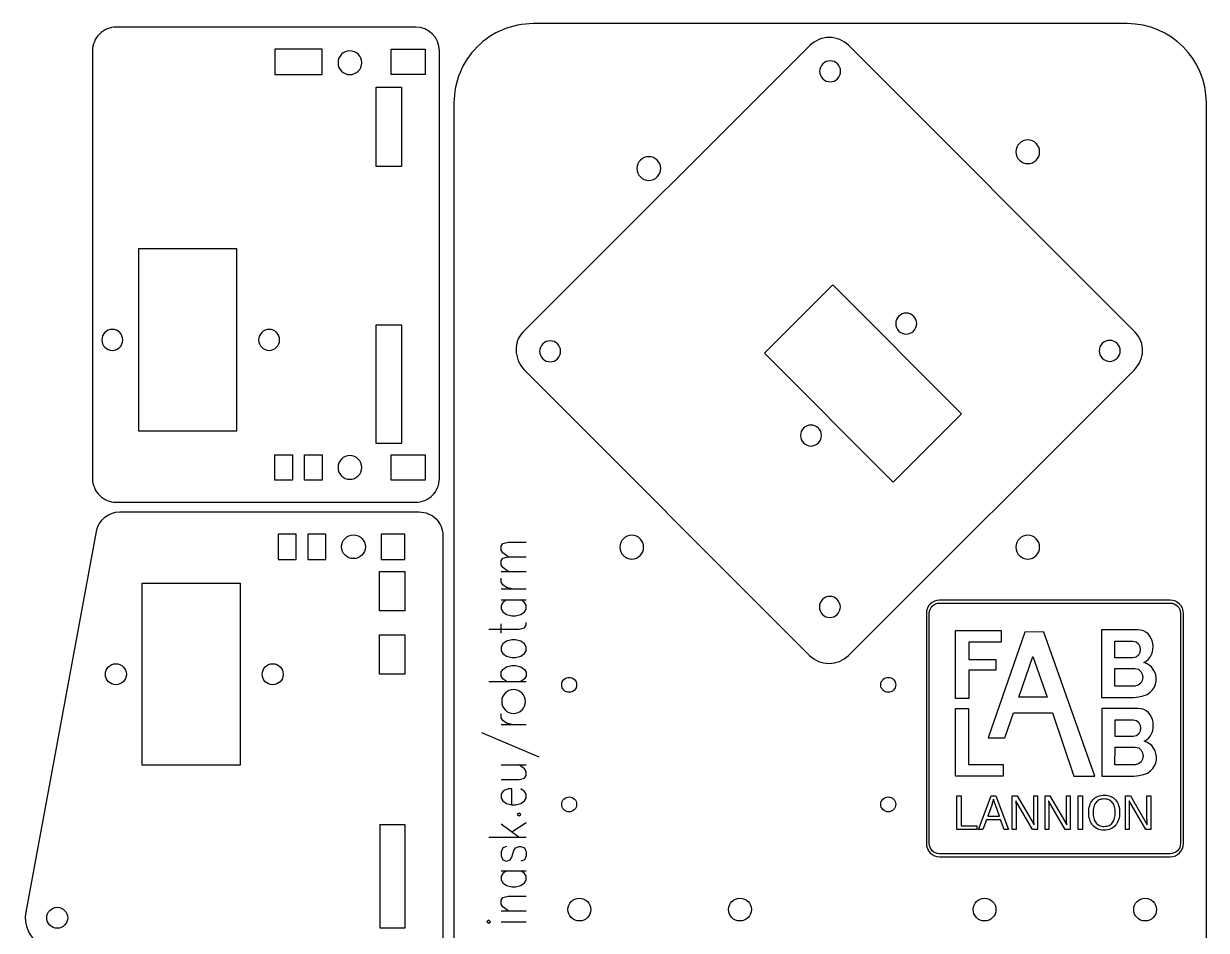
# Model space of a CAD drawing. Extents: x 955 to 1279, y 750 to 938.
# Drawn here: x 954.7 to 1105, y 817.1 to 932.3 of the extents above; entities that cross this region are included whole.
import ezdxf

# ---------------------------------------------------------------- set-up
doc = ezdxf.new("R2010")
doc.units = 0
doc.layers.add('Calque_1', color=7, linetype='CONTINUOUS')

msp = doc.modelspace()

# ---------------------------------------------------------------- linework, layer by layer
at = {"layer": 'Calque_1', "color": 1}
for p, q in [((1004.514656, 931.901461), (1004.514656, 931.901461)), ((963.46089, 928.882954), (963.46089, 874.547104)), ((992.641426, 929.08446), (986.6041, 929.08446)), ((986.6041, 929.08446), (986.6041, 925.864672)), ((992.641426, 925.864672), (992.641426, 929.08446)), ((996.163108, 928.882784), (996.163108, 928.882784)), ((1001.395367, 929.084291), (1005.722229, 929.084291)), ((1001.395367, 925.864474), (1001.395367, 929.084291)), ((1005.722229, 929.084291), (1005.722229, 925.864474)), ((1007.533305, 874.547104), (1007.533305, 928.882954)), ((1054.605531, 929.558283), (1018.31454, 893.312257)), ((1095.797416, 893.264213), (1059.551193, 929.555387)), ((986.6041, 925.864672), (992.641426, 925.864672)), ((1005.722229, 925.864474), (1001.395367, 925.864474)), ((999.483706, 914.192243), (999.483706, 924.25434)), ((999.483706, 924.25434), (1002.703523, 924.25434)), ((1002.703523, 924.25434), (1002.703523, 914.192243)), ((1058.121384, 925.337682), (1058.121455, 925.337682)), ((1009.385875, 922.274674), (1009.385875, 797.402517)), ((1082.284193, 917.566435), (1082.284193, 917.566435)), ((1034.139057, 915.431886), (1034.139057, 915.431886)), ((1002.703523, 914.192243), (999.483706, 914.192243)), ((981.774149, 903.727414), (969.296907, 903.727414)), ((969.296907, 903.727414), (969.296907, 880.58443)), ((981.774149, 880.58443), (981.774149, 903.727414)), ((1048.840648, 890.466279), (1057.526142, 899.141511)), ((1057.526142, 899.141511), (1073.880779, 882.76658)), ((965.976422, 893.488844), (965.976422, 893.488844)), ((985.899448, 893.488844), (985.899448, 893.488844)), ((999.483706, 878.974352), (999.483706, 894.06771)), ((999.483706, 894.06771), (1002.703523, 894.06771)), ((1002.703523, 894.06771), (1002.703523, 878.974352)), ((1018.31454, 893.312257), (1018.151662, 893.13844)), ((1018.31454, 893.312257), (1018.31454, 893.312257)), ((1067.784144, 893.283598), (1067.783932, 893.283792)), ((1095.919724, 893.13535), (1095.797416, 893.264213)), ((1022.545509, 889.762512), (1022.545686, 889.762512)), ((1065.195108, 874.091538), (1048.840648, 890.466279)), ((1093.640921, 889.818156), (1093.64078, 889.818346)), ((1018.311259, 888.36657), (1054.557482, 852.0754)), ((1059.503356, 852.072306), (1095.794347, 888.318529)), ((1073.880779, 882.76658), (1065.195108, 874.091538)), ((969.296907, 880.58443), (981.774149, 880.58443)), ((981.774149, 880.58443), (981.774149, 880.58443)), ((986.603903, 874.34571), (986.603903, 877.565753)), ((986.603903, 877.565753), (988.864813, 877.565753)), ((988.864813, 877.565753), (988.864813, 874.34571)), ((990.380346, 877.565753), (992.641313, 877.565753)), ((990.380346, 874.34571), (990.380346, 877.565753)), ((992.641313, 877.565753), (992.641313, 874.34571)), ((1002.703523, 878.974352), (999.483706, 878.974352)), ((1001.395367, 874.34571), (1001.395367, 877.565753)), ((1001.395367, 877.565753), (1005.722229, 877.565753)), ((1005.722229, 877.565753), (1005.722229, 874.34571)), ((1055.688029, 879.063499), (1055.688029, 879.063499)), ((996.163108, 877.46483), (996.163108, 877.46483)), ((988.864813, 874.34571), (986.603903, 874.34571)), ((992.641313, 874.34571), (990.380346, 874.34571)), ((1005.722229, 874.34571), (1001.395367, 874.34571)), ((966.479596, 871.528371), (1004.514656, 871.528371)), ((966.930812, 870.303823), (1004.966075, 870.303646)), ((1004.966075, 870.303646), (1004.966075, 870.303646)), ((955.01908, 819.464382), (963.962346, 867.833884)), ((989.316088, 867.486328), (987.048939, 867.486328)), ((987.048939, 867.486328), (987.048949, 867.486328)), ((987.048949, 867.486328), (987.055123, 867.486328)), ((987.055123, 867.486328), (987.055123, 864.266243)), ((989.316088, 864.266243), (989.316088, 867.486328)), ((993.092531, 867.486328), (990.825383, 867.486328)), ((990.825383, 867.486328), (990.825383, 864.266243)), ((993.092531, 864.266243), (993.092531, 867.486328)), ((1003.154817, 867.486328), (1000.136118, 867.486328)), ((1000.136118, 867.486328), (1000.136118, 864.266243)), ((1003.154817, 864.266243), (1003.154817, 867.486328)), ((1007.984581, 867.284927), (1007.984581, 812.94907)), ((1031.973249, 867.334146), (1031.973249, 867.334146)), ((1082.284369, 867.334531), (1082.284369, 867.334531)), ((987.055123, 864.266243), (989.316088, 864.266243)), ((990.825382, 864.266243), (990.83163, 864.266243)), ((990.825383, 864.266243), (990.825382, 864.266243)), ((990.83163, 864.266243), (993.092531, 864.266243)), ((996.614324, 864.367208), (996.614324, 864.367208)), ((1000.136118, 864.266243), (1003.154817, 864.266243)), ((999.934931, 857.717064), (999.934931, 862.747993)), ((999.934931, 862.747993), (1003.154817, 862.747993)), ((1003.154817, 862.747993), (1003.154817, 857.717064)), ((969.748135, 838.104525), (969.748135, 861.247805)), ((969.748135, 861.247805), (982.225366, 861.247805)), ((982.225366, 861.247805), (982.225366, 838.104525)), ((982.225366, 861.247805), (982.225366, 861.247805)), ((1003.154817, 857.717064), (999.934931, 857.717064)), ((1058.087659, 857.283966), (1058.087306, 857.28416)), ((999.934931, 849.667205), (999.934931, 854.698345)), ((999.934931, 854.698345), (1003.154817, 854.698345)), ((1003.154817, 854.698345), (1003.154817, 849.667205)), ((1003.154817, 849.667205), (999.934931, 849.667205)), ((1024.019062, 849.283784), (1024.019062, 849.283784)), ((1064.559099, 849.283784), (1064.559099, 849.283784)), ((966.42772, 848.343159), (966.42772, 848.343159)), ((986.350721, 848.343159), (986.350721, 848.343159)), ((1016.96072, 847.720972), (1016.96072, 847.720972)), ((982.225366, 838.104525), (969.748135, 838.104525)), ((1024.019062, 834.093738), (1024.019062, 834.093738)), ((1064.559099, 834.093738), (1064.559099, 834.093738)), ((999.935318, 830.55695), (999.969643, 830.55695)), ((1003.189658, 830.55695), (999.935318, 830.55695)), ((999.935318, 830.55695), (999.935318, 830.55695)), ((999.969643, 830.55695), (999.969643, 817.476197)), ((1003.189658, 817.476197), (1003.189658, 830.55695)), ((1023.865337, 819.779816), (1023.865337, 819.779816)), ((1044.265404, 819.779816), (1044.265404, 819.779816)), ((1075.343994, 819.779816), (1075.343994, 819.779816)), ((1095.744061, 819.779816), (1095.744061, 819.779816)), ((999.969643, 817.476197), (1003.189658, 817.476197)), ((958.976862, 817.399327), (958.976862, 817.399327))]:
    msp.add_line(p, q, dxfattribs=at)
at = {"layer": 'Calque_1', "color": 7}
for p, q in [((1015.382282, 865.963543), (1015.609314, 866.304419)), ((1015.382282, 865.45223), (1015.382282, 865.963543)), ((1015.609314, 866.304419), (1016.290411, 866.474856)), ((1016.290411, 866.474856), (1018.560735, 866.474856)), ((1015.609314, 865.111355), (1015.382282, 865.45223)), ((1015.382282, 864.088729), (1015.609314, 864.429604)), ((1015.382282, 863.577416), (1015.382282, 864.088729)), ((1016.290411, 864.600042), (1015.609314, 865.111355)), ((1015.609314, 864.429604), (1016.290411, 864.600042)), ((1016.290411, 864.600042), (1018.560735, 864.600042)), ((1015.609314, 863.23654), (1015.382282, 863.577416)), ((1015.382282, 862.725227), (1018.560735, 862.725227)), ((1016.290411, 862.725227), (1015.609314, 863.23654)), ((1015.382282, 861.361726), (1015.382282, 861.873039)), ((1015.609314, 861.02085), (1015.382282, 861.361726)), ((1015.382282, 860.509537), (1018.560735, 860.509537)), ((1016.063379, 860.679975), (1015.609314, 861.02085)), ((1016.744476, 860.509537), (1016.063379, 860.679975)), ((1015.382282, 859.146036), (1018.560735, 859.146036)), ((1015.609314, 858.80516), (1015.382282, 858.464285)), ((1015.382282, 858.464285), (1015.382282, 857.952972)), ((1016.063379, 859.146036), (1015.609314, 858.80516)), ((1018.333702, 858.80516), (1017.879638, 859.146036)), ((1018.560735, 858.464285), (1018.333702, 858.80516)), ((1018.560735, 857.952972), (1018.560735, 858.464285)), ((1100.384727, 859.091515), (1071.087097, 859.091515)), ((1071.087097, 858.718473), (1100.384727, 858.718473)), ((1071.087097, 858.718473), (1071.087097, 858.718473)), ((1015.382282, 857.952972), (1015.609314, 857.612096)), ((1015.609314, 857.612096), (1016.063379, 857.271221)), ((1016.063379, 857.271221), (1016.744476, 857.100783)), ((1016.744476, 857.100783), (1017.198541, 857.100783)), ((1017.198541, 857.100783), (1017.879638, 857.271221)), ((1017.879638, 857.271221), (1018.333702, 857.612096)), ((1018.333702, 857.612096), (1018.560735, 857.952972)), ((1069.404572, 857.409047), (1069.404572, 828.17328)), ((1069.777614, 828.17328), (1069.777614, 857.409047)), ((1101.694097, 857.409047), (1101.694097, 828.17328)), ((1102.067223, 828.17328), (1102.067223, 857.409047)), ((1013.793055, 855.396406), (1017.652605, 855.396406)), ((1015.382282, 854.885093), (1015.382282, 856.078157)), ((1017.652605, 855.396406), (1018.333702, 855.566844)), ((1018.333702, 855.566844), (1018.560735, 855.907719)), ((1018.560735, 855.907719), (1018.560735, 856.248595)), ((1073.120141, 846.611027), (1073.120197, 855.223603)), ((1073.120197, 855.223603), (1078.899177, 855.215418)), ((1081.902558, 855.039848), (1077.263925, 841.596672)), ((1078.899177, 855.215418), (1078.903693, 853.740497)), ((1084.320694, 855.046057), (1081.902558, 855.039848)), ((1084.320694, 855.044166), (1084.320694, 855.046057)), ((1090.813301, 836.732741), (1084.320694, 855.044166)), ((1091.642103, 855.339935), (1091.652263, 846.731649)), ((1096.270576, 855.339794), (1091.642103, 855.339935)), ((1015.609314, 853.521592), (1015.382282, 853.180716)), ((1016.063379, 853.862467), (1015.609314, 853.521592)), ((1016.744476, 854.032905), (1016.063379, 853.862467)), ((1017.198541, 854.032905), (1016.744476, 854.032905)), ((1017.879638, 853.862467), (1017.198541, 854.032905)), ((1018.333702, 853.521592), (1017.879638, 853.862467)), ((1018.560735, 853.180716), (1018.333702, 853.521592)), ((1074.803088, 853.748681), (1074.798573, 851.534281)), ((1078.903693, 853.740497), (1074.803088, 853.748681)), ((1093.3303, 853.894534), (1095.632189, 853.896058)), ((1093.3303, 851.742533), (1093.3303, 853.894534)), ((1015.382282, 853.180716), (1015.382282, 852.669403)), ((1015.382282, 852.669403), (1015.609314, 852.328528)), ((1015.609314, 852.328528), (1016.063379, 851.987653)), ((1017.879638, 851.987653), (1018.333702, 852.328528)), ((1018.333702, 852.328528), (1018.560735, 852.669403)), ((1018.560735, 852.669403), (1018.560735, 853.180716)), ((1015.609314, 850.283276), (1016.063379, 850.624151)), ((1016.063379, 851.987653), (1016.744476, 851.817215)), ((1016.063379, 850.624151), (1016.744476, 850.794589)), ((1016.744476, 851.817215), (1017.198541, 851.817215)), ((1016.744476, 850.794589), (1017.198541, 850.794589)), ((1017.198541, 851.817215), (1017.879638, 851.987653)), ((1017.198541, 850.794589), (1017.879638, 850.624151)), ((1017.879638, 850.624151), (1018.333702, 850.283276)), ((1074.798573, 851.534281), (1078.221985, 851.530048)), ((1078.221985, 851.530048), (1078.221985, 850.175691)), ((1081.165337, 846.751517), (1082.952424, 851.931001)), ((1082.952424, 851.931368), (1084.746765, 846.760548)), ((1082.952424, 851.931001), (1082.952424, 851.931368)), ((1095.632189, 851.742533), (1093.3303, 851.742533)), ((1015.382282, 849.9424), (1015.609314, 850.283276)), ((1015.382282, 849.431087), (1015.382282, 849.9424)), ((1015.609314, 849.090212), (1015.382282, 849.431087)), ((1016.063379, 848.749336), (1015.609314, 849.090212)), ((1018.333702, 849.090212), (1017.879638, 848.749336)), ((1018.333702, 850.283276), (1018.560735, 849.9424)), ((1018.560735, 849.431087), (1018.333702, 849.090212)), ((1018.560735, 849.9424), (1018.560735, 849.431087)), ((1078.221985, 850.175691), (1074.80275, 850.175691)), ((1074.80275, 850.175691), (1074.80275, 846.611027)), ((1093.328804, 848.152327), (1093.337581, 850.416342)), ((1093.337581, 850.416342), (1095.89824, 850.416342)), ((1013.793055, 848.749336), (1018.560735, 848.749336)), ((1095.89824, 848.152327), (1093.328804, 848.152327)), ((1074.80275, 846.611027), (1073.120141, 846.611027)), ((1084.746765, 846.760548), (1081.165337, 846.751517)), ((1091.652263, 846.731649), (1095.732519, 846.735882)), ((1015.382282, 844.147519), (1015.382282, 844.658832)), ((1073.115964, 845.339898), (1074.777858, 845.339898)), ((1073.120141, 836.744087), (1073.115964, 845.339898)), ((1074.777858, 845.339898), (1074.777858, 838.210598)), ((1079.356405, 841.596672), (1080.460007, 844.775313)), ((1080.460007, 844.775313), (1085.431662, 844.786884)), ((1085.431662, 844.786884), (1088.155219, 836.736975)), ((1091.682912, 845.344244), (1091.693072, 836.735959)), ((1096.311272, 845.344132), (1091.682912, 845.344244)), ((1015.609314, 843.806643), (1015.382282, 844.147519)), ((1015.382282, 843.29533), (1018.560735, 843.29533)), ((1016.063379, 843.465768), (1015.609314, 843.806643)), ((1016.744476, 843.29533), (1016.063379, 843.465768)), ((1093.371138, 843.8989), (1095.672942, 843.900367)), ((1093.371138, 841.746814), (1093.371138, 843.8989)), ((1012.884926, 842.272704), (1020.149961, 839.204826)), ((1077.263925, 841.596672), (1079.356405, 841.596672)), ((1095.672942, 841.746814), (1093.371138, 841.746814)), ((1093.36967, 838.156665), (1093.378391, 840.420737)), ((1093.378391, 840.420737), (1095.939106, 840.420737)), ((1015.382282, 838.1822), (1018.560735, 838.1822)), ((1018.333702, 837.670886), (1017.652605, 838.1822)), ((1018.560735, 837.330011), (1018.333702, 837.670886)), ((1018.560735, 836.818698), (1018.560735, 837.330011)), ((1074.777858, 838.210598), (1079.18171, 838.210598)), ((1079.18171, 838.210598), (1079.18171, 836.744087)), ((1095.939106, 838.156665), (1093.36967, 838.156665)), ((1015.382282, 836.307385), (1017.652605, 836.307385)), ((1017.652605, 836.307385), (1018.333702, 836.477823)), ((1018.333702, 836.477823), (1018.560735, 836.818698)), ((1079.18171, 836.744087), (1073.120141, 836.744087)), ((1088.155219, 836.736975), (1090.813301, 836.732741)), ((1091.693072, 836.735959), (1095.773272, 836.740192)), ((1015.609314, 834.773446), (1015.382282, 834.43257)), ((1015.382282, 834.43257), (1015.382282, 833.921257)), ((1015.836347, 834.943883), (1015.609314, 834.773446)), ((1016.290411, 835.114321), (1015.836347, 834.943883)), ((1016.744476, 835.114321), (1016.290411, 835.114321)), ((1016.744476, 833.069069), (1016.744476, 835.114321)), ((1018.333702, 834.773446), (1017.879638, 835.114321)), ((1018.560735, 834.43257), (1018.333702, 834.773446)), ((1018.560735, 833.921257), (1018.560735, 834.43257)), ((1073.28304, 829.932907), (1073.28304, 834.239139)), ((1073.28304, 834.239139), (1073.81929, 834.239139)), ((1073.81929, 834.239139), (1073.81929, 830.409722)), ((1076.023558, 829.932907), (1077.638152, 834.239139)), ((1077.638152, 834.239139), (1078.24747, 834.239139)), ((1078.24747, 834.239139), (1079.836776, 829.932907)), ((1080.326318, 829.932907), (1080.326318, 834.239139)), ((1080.326318, 834.239139), (1080.949634, 834.239139)), ((1080.949634, 834.239139), (1083.08933, 830.547192)), ((1083.055464, 831.415195), (1083.055464, 834.239139)), ((1083.055464, 834.239139), (1083.538402, 834.239139)), ((1083.538402, 834.239139), (1083.538402, 829.932907)), ((1084.481871, 829.932907), (1084.481871, 834.239139)), ((1084.481871, 834.239139), (1085.1053, 834.239139)), ((1085.1053, 834.239139), (1087.244968, 830.547192)), ((1087.211101, 831.415195), (1087.211101, 834.239139)), ((1087.211101, 834.239139), (1087.694096, 834.239139)), ((1087.694096, 834.239139), (1087.694096, 829.932907)), ((1088.695957, 829.932907), (1088.695957, 834.239139)), ((1088.695957, 834.239139), (1089.232264, 834.239139)), ((1089.232264, 834.239139), (1089.232264, 829.932907)), ((1094.70286, 829.932907), (1094.70286, 834.239139)), ((1094.70286, 834.239139), (1095.326204, 834.239139)), ((1095.326204, 834.239139), (1097.465843, 830.547192)), ((1097.432541, 831.415195), (1097.432541, 834.239139)), ((1097.432541, 834.239139), (1097.915508, 834.239139)), ((1097.915508, 834.239139), (1097.915508, 829.932907)), ((1015.382282, 833.921257), (1015.609314, 833.580382)), ((1015.609314, 833.580382), (1016.063379, 833.239506)), ((1016.063379, 833.239506), (1016.744476, 833.069069)), ((1016.744476, 833.069069), (1017.198541, 833.069069)), ((1017.198541, 833.069069), (1017.879638, 833.239506)), ((1017.879638, 833.239506), (1018.333702, 833.580382)), ((1018.333702, 833.580382), (1018.560735, 833.921257)), ((1077.702498, 833.06247), (1077.197067, 831.647436)), ((1078.676871, 831.647436), (1078.168673, 833.068566)), ((1078.168673, 833.068566), (1078.168899, 833.068566)), ((1082.891888, 829.932907), (1080.774657, 833.6003)), ((1080.803726, 832.793512), (1080.803726, 829.932907)), ((1087.047695, 829.932907), (1084.930492, 833.6003)), ((1084.959278, 832.793512), (1084.959278, 829.932907)), ((1097.268655, 829.932907), (1095.151424, 833.6003)), ((1095.18021, 832.793512), (1095.18021, 829.932907)), ((1017.652605, 832.046443), (1017.425573, 831.876005)), ((1017.425573, 831.876005), (1017.652605, 831.705567)), ((1017.879638, 831.876005), (1017.652605, 832.046443)), ((1017.652605, 831.705567), (1017.879638, 831.876005)), ((1077.03445, 831.192014), (1076.579621, 829.932907)), ((1078.837201, 831.192014), (1077.03445, 831.192014)), ((1077.197067, 831.647436), (1078.676871, 831.647436)), ((1079.289265, 829.932907), (1078.837201, 831.192014)), ((1093.410564, 832.105877), (1093.410564, 832.105877)), ((1093.958075, 832.105877), (1093.958075, 832.105877)), ((1015.382282, 830.682941), (1017.652605, 828.978564)), ((1016.744476, 829.660315), (1018.560735, 830.853379)), ((1075.81858, 829.932907), (1073.28304, 829.932907)), ((1073.81929, 830.409722), (1075.81858, 830.409722)), ((1075.81858, 830.409722), (1075.81858, 829.932907)), ((1076.579621, 829.932907), (1076.023558, 829.932907)), ((1079.836776, 829.932907), (1079.289265, 829.932907)), ((1080.803726, 829.932907), (1080.326318, 829.932907)), ((1082.892565, 829.932907), (1082.891888, 829.932907)), ((1083.538402, 829.932907), (1082.892565, 829.932907)), ((1084.959278, 829.932907), (1084.481871, 829.932907)), ((1087.048231, 829.932907), (1087.047695, 829.932907)), ((1087.694096, 829.932907), (1087.048231, 829.932907)), ((1089.232264, 829.932907), (1088.695957, 829.932907)), ((1095.18021, 829.932907), (1094.70286, 829.932907)), ((1097.269671, 829.932907), (1097.268655, 829.932907)), ((1097.915508, 829.932907), (1097.269671, 829.932907)), ((1013.793055, 828.978564), (1018.560735, 828.978564)), ((1015.609314, 827.615063), (1015.382282, 827.10375)), ((1015.382282, 827.10375), (1015.382282, 826.592437)), ((1015.382282, 826.592437), (1015.609314, 826.081123)), ((1016.063379, 827.7855), (1015.609314, 827.615063)), ((1016.744476, 826.421999), (1016.971508, 827.274187)), ((1016.971508, 827.274187), (1017.198541, 827.615063)), ((1017.198541, 827.615063), (1017.652605, 827.7855)), ((1017.652605, 827.7855), (1017.879638, 827.7855)), ((1017.879638, 827.7855), (1018.333702, 827.615063)), ((1018.333702, 827.615063), (1018.560735, 827.10375)), ((1018.560735, 826.592437), (1018.333702, 826.081123)), ((1018.560735, 827.10375), (1018.560735, 826.592437)), ((1100.384727, 826.863882), (1071.087097, 826.863882)), ((1071.087097, 826.49084), (1100.384727, 826.49084)), ((1015.609314, 826.081123), (1016.063379, 825.910686)), ((1016.063379, 825.910686), (1016.517444, 826.081123)), ((1016.517444, 826.081123), (1016.744476, 826.421999)), ((1018.333702, 826.081123), (1017.879638, 825.910686)), ((1015.382282, 824.717622), (1018.560735, 824.717622)), ((1015.609314, 824.376747), (1015.382282, 824.035871)), ((1015.382282, 824.035871), (1015.382282, 823.524558)), ((1015.382282, 823.524558), (1015.609314, 823.183683)), ((1016.063379, 824.717622), (1015.609314, 824.376747)), ((1018.333702, 824.376747), (1017.879638, 824.717622)), ((1018.560735, 824.035871), (1018.333702, 824.376747)), ((1018.333702, 823.183683), (1018.560735, 823.524558)), ((1018.560735, 823.524558), (1018.560735, 824.035871)), ((1015.609314, 823.183683), (1016.063379, 822.842807)), ((1016.063379, 822.842807), (1016.744476, 822.67237)), ((1016.744476, 822.67237), (1017.198541, 822.67237)), ((1017.198541, 822.67237), (1017.879638, 822.842807)), ((1017.879638, 822.842807), (1018.333702, 823.183683)), ((1015.382282, 820.967993), (1015.609314, 821.308868)), ((1015.382282, 820.45668), (1015.382282, 820.967993)), ((1015.609314, 821.308868), (1016.290411, 821.479306)), ((1016.290411, 821.479306), (1018.560735, 821.479306)), ((1015.609314, 820.115804), (1015.382282, 820.45668)), ((1015.382282, 819.604491), (1018.560735, 819.604491)), ((1016.290411, 819.604491), (1015.609314, 820.115804)), ((1013.793055, 818.411427), (1013.566023, 818.24099)), ((1013.566023, 818.24099), (1013.793055, 818.070552)), ((1014.020088, 818.24099), (1013.793055, 818.411427)), ((1013.793055, 818.070552), (1014.020088, 818.24099)), ((1015.382282, 818.24099), (1018.560735, 818.24099))]:
    msp.add_line(p, q, dxfattribs=at)
at = {"layer": 'Calque_1', "color": 1}
for points in [[(966.479596, 931.901602), (965.678903, 931.901602), (964.911061, 931.583623), (964.34498, 931.017513)], [(1004.514656, 931.901461), (1004.514656, 931.901602), (966.479596, 931.901602), (966.479596, 931.901602)], [(1007.533305, 928.882954), (1007.533305, 930.55021), (1006.181743, 931.901461), (1004.514656, 931.901461)], [(1019.448191, 932.336771), (1016.779427, 932.336771), (1014.220024, 931.276678), (1012.333051, 929.38962)], [(1094.914801, 932.336771), (1094.914801, 932.336898), (1019.448191, 932.336898), (1019.448191, 932.336771)], [(1104.977047, 922.274674), (1104.977047, 927.831711), (1100.472039, 932.336771), (1094.914801, 932.336771)], [(964.34498, 931.017513), (963.778898, 930.451432), (963.46089, 929.68359), (963.46089, 928.882954)], [(1057.078891, 930.581346), (1056.151332, 930.581699), (1055.261768, 930.213878), (1054.605531, 929.558283)], [(1059.551193, 929.555387), (1058.895661, 930.211624), (1058.006414, 930.580767), (1057.078891, 930.581346)], [(996.163108, 928.882784), (995.329367, 928.882954), (994.653868, 928.207342), (994.653868, 927.373629)], [(997.672263, 927.373629), (997.672263, 928.207342), (996.996567, 928.882784), (996.163108, 928.882784)], [(1012.333051, 929.38962), (1010.445972, 927.502562), (1009.385875, 924.94323), (1009.385875, 922.274674)], [(994.653868, 927.373629), (994.653755, 926.540086), (995.329367, 925.864474), (996.16291, 925.864474)], [(996.16291, 925.864474), (996.996567, 925.864474), (997.672263, 926.540086), (997.672263, 927.373629)], [(1056.235999, 927.224542), (1055.715017, 926.704251), (1055.714487, 925.860093), (1056.235999, 925.339093)], [(1058.121455, 927.223131), (1057.601178, 927.743936), (1056.757087, 927.744451), (1056.235999, 927.224542)], [(1058.121455, 925.337682), (1058.642437, 925.857972), (1058.642966, 926.702067), (1058.121455, 927.223131)], [(1056.235999, 925.339093), (1056.75624, 924.818096), (1057.600402, 924.817772), (1058.121384, 925.337682)], [(1104.977047, 797.402323), (1104.977047, 797.402517), (1104.977047, 922.274674), (1104.977047, 922.274674)], [(1082.284193, 917.566435), (1081.450508, 917.566435), (1080.774833, 916.890813), (1080.774833, 916.05728)], [(1083.793341, 916.057149), (1083.793341, 916.890813), (1083.117701, 917.566435), (1082.284193, 917.566435)], [(1034.139057, 915.431886), (1033.305302, 915.431886), (1032.629698, 914.75607), (1032.629698, 913.922537)], [(1035.648205, 913.922537), (1035.648205, 914.75607), (1034.972565, 915.431886), (1034.139057, 915.431886)], [(1080.774833, 916.05728), (1080.774692, 915.223617), (1081.450508, 914.547994), (1082.284052, 914.547994)], [(1082.284052, 914.547994), (1083.117701, 914.5478), (1083.793341, 915.223617), (1083.793341, 916.057149)], [(1032.629698, 913.922537), (1032.629486, 913.089004), (1033.305302, 912.413188), (1034.138846, 912.413188)], [(1034.138846, 912.413188), (1034.972565, 912.413188), (1035.648205, 913.089004), (1035.648205, 913.922537)], [(1067.783932, 895.16898), (1067.263656, 895.68998), (1066.419494, 895.690495), (1065.898688, 895.170391)], [(1065.898688, 895.170391), (1065.377706, 894.650104), (1065.377177, 893.806009), (1065.898688, 893.285009)], [(1067.783932, 893.283792), (1068.304738, 893.804015), (1068.305267, 894.648174), (1067.783932, 895.16898)], [(965.976422, 893.488844), (965.240019, 893.489013), (964.643288, 892.892113), (964.643288, 892.155852)], [(967.309639, 892.155852), (967.309639, 892.892113), (966.712655, 893.488844), (965.976422, 893.488844)], [(985.899448, 893.488844), (985.163017, 893.489013), (984.566286, 892.892113), (984.566286, 892.155852)], [(987.232666, 892.155852), (987.232666, 892.892113), (986.635653, 893.488844), (985.899448, 893.488844)], [(1018.151662, 893.13844), (1017.495425, 892.482909), (1017.288979, 891.767486), (1017.28838, 890.839927)], [(1065.898688, 893.285009), (1066.418965, 892.764139), (1067.263127, 892.763624), (1067.784144, 893.283598)], [(1095.794347, 888.318529), (1097.161114, 889.68362), (1097.284692, 891.768967), (1095.919724, 893.13535)], [(964.643288, 892.155852), (964.643091, 891.419478), (965.240019, 890.822634), (965.976252, 890.822634)], [(965.976252, 890.822634), (966.712655, 890.822549), (967.309639, 891.419478), (967.309639, 892.155852)], [(984.566286, 892.155852), (984.566089, 891.419478), (985.163017, 890.822634), (985.89925, 890.822634)], [(985.89925, 890.822634), (986.635653, 890.822549), (987.232468, 891.419478), (987.232666, 892.155852)], [(1020.660336, 891.649499), (1020.139142, 891.129208), (1020.138754, 890.284923), (1020.660336, 889.763923)], [(1022.545686, 891.648088), (1022.025409, 892.168894), (1021.181106, 892.169667), (1020.660336, 891.649499)], [(1022.545686, 889.762512), (1023.06688, 890.282993), (1023.067409, 891.127088), (1022.545686, 891.648088)], [(1091.755359, 891.705206), (1091.234341, 891.184916), (1091.233812, 890.340757), (1091.755359, 889.819567)], [(1093.64078, 891.703795), (1093.120503, 892.224792), (1092.276412, 892.225116), (1091.755359, 891.705206)], [(1093.64078, 889.818346), (1094.161586, 890.338637), (1094.162115, 891.182795), (1093.64078, 891.703795)], [(1017.28838, 890.839927), (1017.288027, 889.912566), (1017.655868, 889.022617), (1018.311259, 888.36657)], [(1020.660336, 889.763923), (1021.180542, 889.243117), (1022.024704, 889.242539), (1022.545509, 889.762512)], [(1091.755359, 889.819567), (1092.275565, 889.298761), (1093.119903, 889.298246), (1093.640921, 889.818156)], [(1053.802644, 880.950293), (1053.281626, 880.430002), (1053.281273, 879.585907), (1053.802644, 879.064911)], [(1055.688029, 880.948881), (1055.167717, 881.470072), (1054.323626, 881.47046), (1053.802644, 880.950293)], [(1055.688029, 879.063499), (1056.209223, 879.583981), (1056.209611, 880.428076), (1055.688029, 880.948881)], [(1053.802644, 879.064911), (1054.323061, 878.543911), (1055.167223, 878.543332), (1055.688029, 879.063499)], [(996.163108, 877.46483), (995.329367, 877.465), (994.653755, 876.789388), (994.653755, 875.955675)], [(997.672376, 875.955675), (997.672376, 876.789388), (996.996567, 877.46483), (996.163108, 877.46483)], [(994.653755, 875.955675), (994.653558, 875.122132), (995.329367, 874.446492), (996.16291, 874.446492)], [(996.16291, 874.446492), (996.996567, 874.446323), (997.672263, 875.122132), (997.672376, 875.955675)], [(963.46089, 874.547104), (963.46089, 873.746383), (963.778898, 872.978428), (964.34498, 872.412291)], [(1006.649018, 872.412291), (1007.215156, 872.978428), (1007.533305, 873.746383), (1007.533305, 874.547104)], [(964.34498, 872.412291), (964.911061, 871.846209), (965.678903, 871.528371), (966.479596, 871.528371)], [(1004.514656, 871.528371), (1005.315292, 871.528371), (1006.082937, 871.846209), (1006.649018, 872.412291)], [(963.962346, 867.833884), (964.227032, 869.265068), (965.475304, 870.303823), (966.930812, 870.303823)], [(1004.966075, 870.303646), (1005.766571, 870.303823), (1006.534351, 869.985829), (1007.100494, 869.419691)], [(1007.100494, 869.419691), (1007.666573, 868.853412), (1007.984581, 868.085838), (1007.984581, 867.284927)], [(995.105167, 865.876391), (995.104974, 866.709934), (995.780791, 867.385539), (996.614324, 867.385539)], [(996.614324, 867.385539), (997.447857, 867.385715), (998.12348, 866.709899), (998.123673, 865.876391)], [(1031.973249, 867.334146), (1031.139529, 867.33434), (1030.463924, 866.65852), (1030.463924, 865.824988)], [(1033.482432, 865.824988), (1033.482432, 866.65852), (1032.806792, 867.334146), (1031.973249, 867.334146)], [(1082.284369, 867.334531), (1081.450649, 867.334725), (1080.775009, 866.659102), (1080.775009, 865.825376)], [(1083.793517, 865.825376), (1083.793517, 866.659102), (1083.117912, 867.334531), (1082.284369, 867.334531)], [(996.614324, 864.367208), (995.780791, 864.367031), (995.105167, 865.042848), (995.105167, 865.876391)], [(998.123673, 865.876391), (998.123673, 865.042848), (997.447857, 864.367208), (996.614324, 864.367208)], [(1030.463924, 865.824988), (1030.463712, 864.991455), (1031.139529, 864.315706), (1031.973072, 864.315706)], [(1031.973072, 864.315706), (1032.806792, 864.315706), (1033.482432, 864.991455), (1033.482432, 865.824988)], [(1080.775009, 865.825376), (1080.774833, 864.991843), (1081.450649, 864.316221), (1082.284193, 864.316221)], [(1082.284193, 864.316221), (1083.117912, 864.316027), (1083.793517, 864.991843), (1083.793517, 865.825376)], [(1058.087306, 859.169348), (1057.567241, 859.690538), (1056.722938, 859.69112), (1056.202062, 859.170759)], [(1056.202062, 859.170759), (1055.681079, 858.650468), (1055.68055, 857.806373), (1056.202062, 857.285377)], [(1058.087306, 857.28416), (1058.608324, 857.804384), (1058.608641, 858.648542), (1058.087306, 859.169348)], [(1056.202062, 857.285377), (1056.722479, 856.764377), (1057.566641, 856.763799), (1058.087659, 857.283966)], [(1054.557482, 852.0754), (1055.213014, 851.419095), (1056.102261, 851.050146), (1057.029784, 851.049437)], [(1057.029784, 851.049437), (1057.957308, 851.049084), (1058.846907, 851.416905), (1059.503356, 852.072306)], [(965.094505, 849.676165), (965.094311, 850.412589), (965.691303, 851.009312), (966.427526, 851.009312)], [(966.427526, 851.009312), (967.163942, 851.009312), (967.76087, 850.412589), (967.76087, 849.676341)], [(985.017507, 849.676165), (985.017313, 850.412589), (985.614305, 851.009312), (986.350527, 851.009312)], [(986.350527, 851.009312), (987.086944, 851.009312), (987.683678, 850.412589), (987.683872, 849.676341)], [(966.42772, 848.343159), (965.691303, 848.342806), (965.094505, 848.939953), (965.094505, 849.676165)], [(967.76087, 849.676341), (967.76087, 848.939953), (967.163942, 848.343159), (966.42772, 848.343159)], [(986.350721, 848.343159), (985.614305, 848.342806), (985.017507, 848.939953), (985.017507, 849.676165)], [(987.683872, 849.676341), (987.683872, 848.939953), (987.086944, 848.343159), (986.350721, 848.343159)], [(1023.347313, 849.005526), (1023.52547, 849.183689), (1023.767106, 849.283781), (1024.019062, 849.283784)], [(1024.019062, 849.283784), (1024.271024, 849.283789), (1024.512667, 849.183699), (1024.69083, 849.005536)], [(1063.887331, 849.005536), (1064.065495, 849.183699), (1064.307138, 849.283789), (1064.559099, 849.283784)], [(1064.559099, 849.283784), (1064.811056, 849.283781), (1065.052691, 849.183689), (1065.230849, 849.005526)], [(1016.96072, 847.720972), (1016.127176, 847.721166), (1015.45136, 847.045155), (1015.45136, 846.211817)], [(1018.470079, 846.211623), (1018.470079, 847.045155), (1017.794051, 847.720972), (1016.96072, 847.720972)], [(1023.069074, 848.333768), (1023.06907, 848.585724), (1023.169155, 848.827363), (1023.347313, 849.005526)], [(1024.019062, 847.38378), (1023.494401, 847.383786), (1023.069081, 847.809107), (1023.069074, 848.333768)], [(1024.69082, 847.662018), (1024.512657, 847.483861), (1024.271019, 847.383775), (1024.019062, 847.38378)], [(1024.969079, 848.333768), (1024.969076, 848.081812), (1024.868983, 847.840176), (1024.69082, 847.662018)], [(1024.69083, 849.005536), (1024.868994, 848.827372), (1024.969083, 848.585729), (1024.969079, 848.333768)], [(1063.609083, 848.333768), (1063.609078, 848.585729), (1063.709168, 848.827372), (1063.887331, 849.005536)], [(1063.887341, 847.662018), (1063.709178, 847.840176), (1063.609086, 848.081812), (1063.609083, 848.333768)], [(1064.559099, 847.38378), (1064.307143, 847.383775), (1064.065504, 847.483861), (1063.887341, 847.662018)], [(1065.509087, 848.333768), (1065.509081, 847.809107), (1065.08376, 847.383786), (1064.559099, 847.38378)], [(1065.230849, 849.005526), (1065.409006, 848.827363), (1065.509092, 848.585724), (1065.509087, 848.333768)], [(1015.45136, 846.211817), (1015.45136, 845.378284), (1016.127176, 844.702468), (1016.96072, 844.702468)], [(1016.96072, 844.702468), (1017.794051, 844.702468), (1018.469868, 845.378284), (1018.470079, 846.211623)], [(1023.347313, 833.815479), (1023.52547, 833.993642), (1023.767106, 834.093735), (1024.019062, 834.093738)], [(1024.019062, 834.093738), (1024.271024, 834.093742), (1024.512667, 833.993653), (1024.69083, 833.815489)], [(1063.887331, 833.815489), (1064.065495, 833.993653), (1064.307138, 834.093742), (1064.559099, 834.093738)], [(1064.559099, 834.093738), (1064.811056, 834.093735), (1065.052691, 833.993642), (1065.230849, 833.815479)], [(1023.069074, 833.143721), (1023.06907, 833.395678), (1023.169155, 833.637316), (1023.347313, 833.815479)], [(1024.019062, 832.193733), (1023.494401, 832.19374), (1023.069081, 832.61906), (1023.069074, 833.143721)], [(1024.969079, 833.143721), (1024.969076, 832.891765), (1024.868983, 832.650129), (1024.69082, 832.471972)], [(1024.69083, 833.815489), (1024.868994, 833.637326), (1024.969083, 833.395683), (1024.969079, 833.143721)], [(1063.609083, 833.143721), (1063.609078, 833.395683), (1063.709168, 833.637326), (1063.887331, 833.815489)], [(1063.887341, 832.471972), (1063.709178, 832.650129), (1063.609086, 832.891765), (1063.609083, 833.143721)], [(1065.509087, 833.143721), (1065.509081, 832.61906), (1065.08376, 832.19374), (1064.559099, 832.193733)], [(1065.230849, 833.815479), (1065.409006, 833.637316), (1065.509092, 833.395678), (1065.509087, 833.143721)], [(1024.69082, 832.471972), (1024.512657, 832.293814), (1024.271019, 832.193729), (1024.019062, 832.193733)], [(1064.559099, 832.193733), (1064.307143, 832.193729), (1064.065504, 832.293814), (1063.887341, 832.471972)], [(1023.865337, 819.779816), (1023.865348, 820.582351), (1024.515936, 821.232927), (1025.318471, 821.232922)], [(1025.318471, 821.232922), (1026.120995, 821.232911), (1026.771566, 820.58234), (1026.771577, 819.779816)], [(1044.265404, 819.779816), (1044.265414, 820.58234), (1044.915986, 821.232911), (1045.718509, 821.232922)], [(1045.718509, 821.232922), (1046.521044, 821.232927), (1047.171633, 820.582351), (1047.171643, 819.779816)], [(1075.343994, 819.779816), (1075.344005, 820.582351), (1075.994594, 821.232927), (1076.797128, 821.232922)], [(1076.797128, 821.232922), (1077.599652, 821.232911), (1078.250224, 820.58234), (1078.250234, 819.779816)], [(1095.744061, 819.779816), (1095.744071, 820.58234), (1096.394643, 821.232911), (1097.197167, 821.232922)], [(1097.197167, 821.232922), (1097.999701, 821.232927), (1098.65029, 820.582351), (1098.650301, 819.779816)], [(956.955273, 815.252145), (955.484952, 816.106149), (954.709701, 817.792145), (955.01908, 819.464382)], [(957.643454, 818.732545), (957.643454, 819.468968), (958.240446, 820.065692), (958.976862, 820.065692)], [(958.976862, 820.065692), (959.713279, 820.065692), (960.310013, 819.468968), (960.310013, 818.732545)], [(1024.290948, 818.752293), (1024.018432, 819.024809), (1023.865335, 819.39442), (1023.865337, 819.779816)], [(1026.771577, 819.779816), (1026.771582, 818.977281), (1026.121006, 818.326693), (1025.318471, 818.326682)], [(1045.718509, 818.326682), (1044.915975, 818.326693), (1044.265399, 818.977281), (1044.265404, 819.779816)], [(1047.171643, 819.779816), (1047.171646, 819.39442), (1047.018549, 819.024809), (1046.746033, 818.752293)], [(1075.769605, 818.752293), (1075.497089, 819.024809), (1075.343992, 819.39442), (1075.343994, 819.779816)], [(1078.250234, 819.779816), (1078.250239, 818.977281), (1077.599663, 818.326693), (1076.797128, 818.326682)], [(1097.197167, 818.326682), (1096.394632, 818.326693), (1095.744056, 818.977281), (1095.744061, 819.779816)], [(1098.650301, 819.779816), (1098.650303, 819.39442), (1098.497206, 819.024809), (1098.22469, 818.752293)], [(958.976862, 817.399327), (958.240573, 817.399327), (957.643454, 817.996262), (957.643454, 818.732545)], [(960.310013, 818.732545), (960.310013, 817.996262), (959.713279, 817.399327), (958.976862, 817.399327)], [(1025.318471, 818.326682), (1024.933075, 818.32668), (1024.563464, 818.479777), (1024.290948, 818.752293)], [(1046.746033, 818.752293), (1046.473517, 818.479777), (1046.103905, 818.32668), (1045.718509, 818.326682)], [(1076.797128, 818.326682), (1076.411733, 818.32668), (1076.042121, 818.479777), (1075.769605, 818.752293)], [(1098.22469, 818.752293), (1097.952174, 818.479777), (1097.582562, 818.32668), (1097.197167, 818.326682)]]:
    msp.add_open_spline(points, degree=3, dxfattribs=at)
at = {"layer": 'Calque_1', "color": 7}
for points in [[(1071.087097, 859.091515), (1070.158162, 859.091515), (1069.404572, 858.337953), (1069.404572, 857.409047)], [(1069.777614, 857.409047), (1069.777614, 858.137688), (1070.358399, 858.718473), (1071.087097, 858.718473)], [(1102.067223, 857.409047), (1102.067223, 858.337953), (1101.313633, 859.091515), (1100.384727, 859.091515)], [(1100.384727, 858.718473), (1101.113368, 858.718473), (1101.694097, 858.137688), (1101.694097, 857.409047)], [(1097.022359, 851.149076), (1098.901988, 852.038414), (1098.444223, 855.30271), (1096.270576, 855.339794)], [(1095.632189, 853.896058), (1096.891211, 853.891824), (1096.90281, 851.749955), (1095.632189, 851.742533)], [(1095.732519, 846.735882), (1099.551296, 846.773926), (1099.109703, 850.756589), (1097.022359, 851.149076)], [(1095.89824, 850.416342), (1097.270912, 850.341017), (1097.186218, 848.258697), (1095.89824, 848.152327)], [(1097.063056, 841.153414), (1098.942797, 842.042837), (1098.484976, 845.307132), (1096.311272, 845.344132)], [(1095.672942, 843.900367), (1096.93202, 843.895852), (1096.943648, 841.754237), (1095.672942, 841.746814)], [(1095.773272, 836.740192), (1099.592049, 836.778292), (1099.150484, 840.760927), (1097.063056, 841.153414)], [(1095.939106, 840.420737), (1097.311665, 840.34527), (1097.227083, 838.263007), (1095.939106, 838.156665)], [(1090.540844, 833.707347), (1090.70744, 833.898863), (1090.912361, 834.045591), (1091.155721, 834.147416)], [(1091.155721, 834.147416), (1091.400944, 834.251331), (1091.681755, 834.303288), (1091.998126, 834.303288)], [(1091.998126, 834.303288), (1092.312635, 834.303288), (1092.591527, 834.251331), (1092.834944, 834.147416)], [(1092.834944, 834.147416), (1093.080138, 834.04353), (1093.285116, 833.895815), (1093.449878, 833.704299)], [(1077.783948, 833.310035), (1077.757419, 833.226497), (1077.73058, 833.143975), (1077.702498, 833.06247)], [(1077.85693, 833.539256), (1077.836328, 833.46997), (1077.812057, 833.393516), (1077.783948, 833.310035)], [(1077.910327, 833.713443), (1077.897345, 833.666594), (1077.879395, 833.608513), (1077.85693, 833.539256)], [(1077.935727, 833.798985), (1077.93234, 833.789107), (1077.923591, 833.76032), (1077.910327, 833.713443)], [(1077.958305, 833.713443), (1077.945322, 833.760292), (1077.937702, 833.788825), (1077.935727, 833.798985)], [(1078.011645, 833.542276), (1077.991042, 833.611589), (1077.973291, 833.668655), (1077.958305, 833.713443)], [(1078.081833, 833.316131), (1078.055587, 833.399697), (1078.03219, 833.475078), (1078.011645, 833.542276)], [(1078.168899, 833.068566), (1078.138955, 833.150071), (1078.109914, 833.232621), (1078.081833, 833.316131)], [(1080.774657, 833.6003), (1080.778043, 833.500507), (1080.782841, 833.401701), (1080.78905, 833.303939)], [(1080.78905, 833.303939), (1080.792437, 833.220373), (1080.795541, 833.131727), (1080.798081, 833.038057)], [(1080.798081, 833.038057), (1080.801468, 832.946392), (1080.803726, 832.864858), (1080.803726, 832.793512)], [(1084.930492, 833.6003), (1084.933878, 833.500507), (1084.938676, 833.401701), (1084.944603, 833.303939)], [(1084.944603, 833.303939), (1084.94799, 833.220373), (1084.951376, 833.131727), (1084.953634, 833.038057)], [(1084.953634, 833.038057), (1084.957021, 832.946392), (1084.959278, 832.864858), (1084.959278, 832.793512)], [(1090.032533, 832.105877), (1090.032533, 832.442089), (1090.075572, 832.745619), (1090.161706, 833.016608)], [(1090.161706, 833.016608), (1090.247841, 833.287626), (1090.374192, 833.517863), (1090.540844, 833.707347)], [(1090.664344, 832.8118), (1090.606263, 832.599964), (1090.57725, 832.364647), (1090.57725, 832.105877)], [(1090.931072, 833.355896), (1090.813104, 833.205076), (1090.724204, 833.023749), (1090.664344, 832.8118)], [(1091.377576, 833.704299), (1091.199748, 833.622794), (1091.050932, 833.506659), (1090.931072, 833.355896)], [(1091.998098, 833.826502), (1091.762245, 833.826502), (1091.555404, 833.785777), (1091.377576, 833.704299)], [(1092.607416, 833.704299), (1092.431535, 833.785777), (1092.228363, 833.826502), (1091.998098, 833.826502)], [(1093.048247, 833.355896), (1092.930335, 833.506659), (1092.78341, 833.622794), (1092.607416, 833.704299)], [(1093.317882, 832.8118), (1093.257966, 833.023749), (1093.168107, 833.205076), (1093.048247, 833.355896)], [(1093.410564, 832.105877), (1093.410564, 832.364647), (1093.379632, 832.599964), (1093.317882, 832.8118)], [(1093.449878, 833.704299), (1093.616445, 833.512755), (1093.742768, 833.281502), (1093.82893, 833.010512)], [(1093.82893, 833.010512), (1093.915008, 832.739523), (1093.958075, 832.437996), (1093.958075, 832.105877)], [(1095.151424, 833.6003), (1095.15481, 833.500507), (1095.159608, 833.401701), (1095.165535, 833.303939)], [(1095.165535, 833.303939), (1095.168921, 833.220373), (1095.172308, 833.131727), (1095.174566, 833.038057)], [(1095.174566, 833.038057), (1095.177952, 832.946392), (1095.18021, 832.864858), (1095.18021, 832.793512)], [(1083.061108, 831.124816), (1083.057722, 831.226727), (1083.055464, 831.323473), (1083.055464, 831.415195)], [(1083.072397, 830.846771), (1083.06901, 830.932284), (1083.065059, 831.024966), (1083.061108, 831.124816)], [(1087.216746, 831.124816), (1087.213359, 831.226727), (1087.211101, 831.323473), (1087.211101, 831.415195)], [(1087.228035, 830.846771), (1087.224648, 830.932284), (1087.220697, 831.024966), (1087.216746, 831.124816)], [(1090.15609, 831.210414), (1090.073681, 831.483436), (1090.032533, 831.781914), (1090.032533, 832.105877)], [(1090.52391, 830.501303), (1090.361068, 830.701032), (1090.238499, 830.937393), (1090.15609, 831.210414)], [(1090.57725, 832.105877), (1090.57725, 831.847108), (1090.607222, 831.609759), (1090.667166, 831.393831)], [(1090.667166, 831.393831), (1090.728945, 831.17985), (1090.818748, 830.994402), (1090.936689, 830.837571)], [(1093.070768, 830.840562), (1093.186846, 830.997478), (1093.272021, 831.183914), (1093.326292, 831.39987)], [(1093.326292, 831.39987), (1093.382483, 831.615855), (1093.410564, 831.8512), (1093.410564, 832.105877)], [(1093.82337, 831.188994), (1093.735374, 830.91394), (1093.607075, 830.678651), (1093.438589, 830.483043)], [(1093.958075, 832.105877), (1093.958075, 831.769694), (1093.913174, 831.464076), (1093.82337, 831.188994)], [(1097.438186, 831.124816), (1097.434799, 831.226727), (1097.432541, 831.323473), (1097.432541, 831.415195)], [(1097.449192, 830.846771), (1097.445806, 830.932284), (1097.441854, 831.024966), (1097.438186, 831.124816)], [(1083.08933, 830.547192), (1083.083686, 830.647014), (1083.078042, 830.746893), (1083.072397, 830.846771)], [(1087.244968, 830.547192), (1087.239041, 830.647014), (1087.233961, 830.746893), (1087.228035, 830.846771)], [(1091.136107, 830.036793), (1090.890856, 830.148864), (1090.686781, 830.303719), (1090.52391, 830.501303)], [(1090.936689, 830.837571), (1091.05652, 830.682715), (1091.204433, 830.561473), (1091.380398, 830.473871)], [(1091.992538, 829.87175), (1091.666769, 829.87175), (1091.381302, 829.926783), (1091.136107, 830.036793)], [(1091.380398, 830.473871), (1091.558198, 830.388273), (1091.762245, 830.34546), (1091.992538, 830.34546)], [(1091.992538, 830.34546), (1092.239624, 830.34546), (1092.452081, 830.389289), (1092.629909, 830.476919)], [(1092.820832, 830.030697), (1092.577529, 829.924751), (1092.301402, 829.87175), (1091.992538, 829.87175)], [(1092.629909, 830.476919), (1092.809656, 830.564521), (1092.956638, 830.685707), (1093.070768, 830.840562)], [(1093.438589, 830.483043), (1093.270102, 830.287435), (1093.064193, 830.136672), (1092.820832, 830.030697)], [(1097.465843, 830.547192), (1097.460199, 830.647014), (1097.454837, 830.746893), (1097.449192, 830.846771)], [(1069.404572, 828.17328), (1069.404572, 827.244487), (1070.158162, 826.49084), (1071.087097, 826.49084)], [(1071.087097, 826.863882), (1070.358399, 826.863882), (1069.777614, 827.444695), (1069.777614, 828.17328)], [(1100.384727, 826.49084), (1101.313633, 826.49084), (1102.067223, 827.244487), (1102.067223, 828.17328)], [(1101.694097, 828.17328), (1101.694097, 827.444695), (1101.113368, 826.863882), (1100.384727, 826.863882)]]:
    msp.add_open_spline(points, degree=3, dxfattribs=at)

doc.saveas('drawing.dxf')
